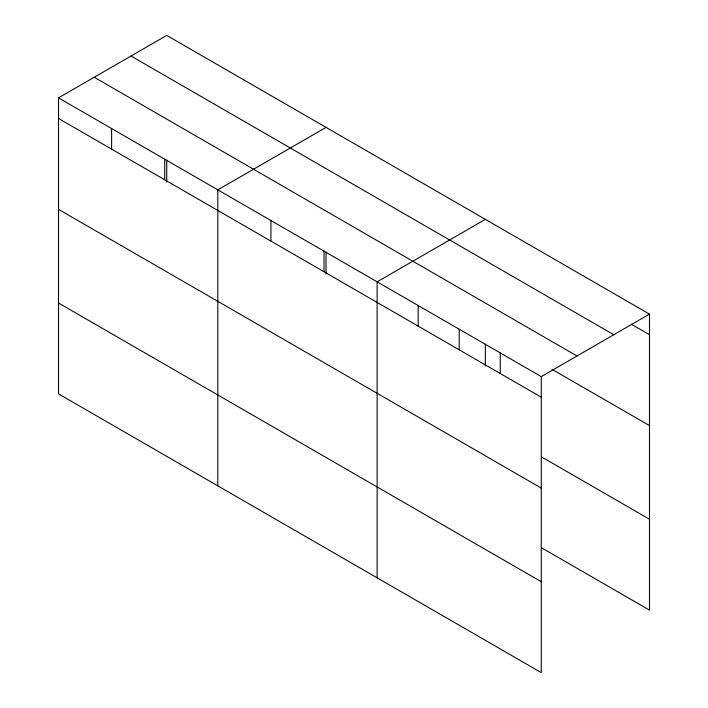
<?xml version="1.0" encoding="UTF-8"?>
<svg xmlns="http://www.w3.org/2000/svg" width="708" height="708" viewBox="0 0 708 708"><rect width="100%" height="100%" fill="white"/><g stroke="black" fill="none" stroke-linecap="round" stroke-linejoin="round"><path stroke-width="1.06" d="M58.507 97.881L541.266 376.603L541.266 672.6L58.507 393.878L58.507 97.881L166.734 35.4L649.493 314.122L649.493 610.119L541.655 547.859M326.043 127.378L217.816 189.859L217.816 485.856M485.352 219.356L377.125 281.837L377.125 577.834M541.266 376.603L649.493 314.122M631.359 324.237L649.493 334.707M131.015 56.02L613.774 334.734M94.226 77.26L576.985 355.982M552.151 369.399L649.493 425.596M58.507 118.475L541.266 397.188M541.655 456.979L649.493 519.23M58.507 209.356L541.266 488.077M58.507 302.997L541.266 581.719M500.229 352.911L500.229 373.497M485.352 344.053L485.352 366.08M459.2 329.22L459.2 349.805M418.163 305.529L418.163 326.114M326.043 252.075L326.043 274.102M324.025 251.181L324.025 271.766M270.925 220.515L270.925 241.109M166.734 160.097L166.734 182.124M164.716 159.203L164.716 179.788M111.616 128.537L111.616 149.131"/></g></svg>
